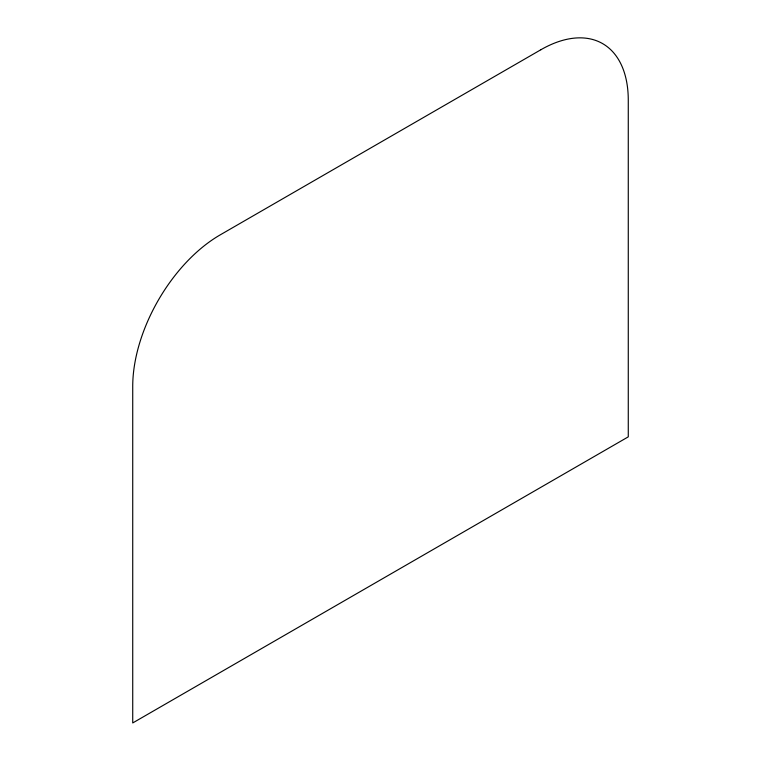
<?xml version="1.0" encoding="UTF-8"?>
<svg xmlns="http://www.w3.org/2000/svg" width="761" height="761" viewBox="0 0 761 761"><rect width="100%" height="100%" fill="white"/><g stroke="black" fill="none" stroke-linecap="round" stroke-linejoin="round"><path stroke-width="1.14" d="M540.824 49.769L220.176 234.892A123.672 71.401 -60 0 0 132.728 386.36L132.728 722.95L628.272 436.852L628.272 100.252A123.672 71.401 -60 0 0 540.824 49.769"/></g></svg>
